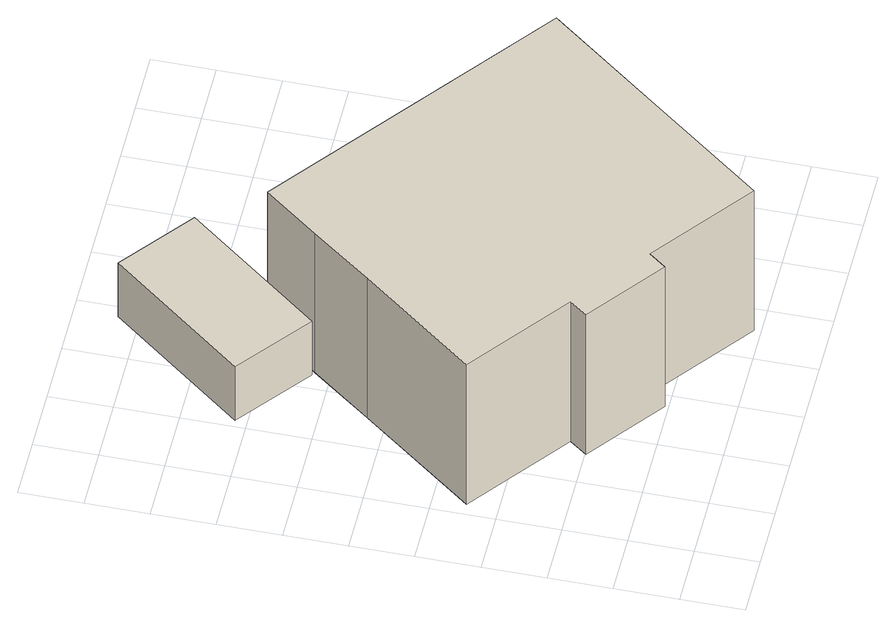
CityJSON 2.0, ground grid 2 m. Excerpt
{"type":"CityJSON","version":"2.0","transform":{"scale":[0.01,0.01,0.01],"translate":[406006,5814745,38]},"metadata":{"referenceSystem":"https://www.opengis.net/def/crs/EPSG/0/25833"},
"CityObjects":{
"building1":{"type":"Building","attributes":{"Gemeindeschluessel":"11000010","BezugspunktDach":"2200","function":"31001_1010","measuredHeight":8.64,"storeysAboveGround":1},"address":[{"country":"Germany","locality":"Berlin","thoroughfareNumber":"47","thoroughfareName":"Waldesruher Straße"}],"geometry":[{"type":"Solid","lod":"1","boundaries":[[[[0,1,2,3,4,5,6,7,8,9,10]],[[11,12,13,14,15,16,17,18,19,20,21]],[[11,21,10,9]],[[12,11,9,8]],[[13,12,8,7]],[[14,13,7,6]],[[15,14,6,5]],[[16,15,5,4]],[[17,16,4,3]],[[18,17,3,2]],[[19,18,2,1]],[[20,19,1,0]],[[21,20,0,10]]]]}]},
"building2":{"type":"Building","attributes":{"Gemeindeschluessel":"11000010","BezugspunktDach":"2200","function":"51009_1611","measuredHeight":2.3,"storeysAboveGround":0},"address":[{"country":"Germany","locality":"Berlin"}],"geometry":[{"type":"Solid","lod":"1","boundaries":[[[[22,23,24,25]],[[26,27,28,29]],[[26,29,25,24]],[[27,26,24,23]],[[28,27,23,22]],[[29,28,22,25]]]]}]}
},
"vertices":[
[356,454,667],[314,398,667],[555,213,667],[597,268,667],[914,23,667],[1193,384,667],[1473,745,667],[598,1423,667],[465,1250,667],[319,1060,667],[40,698,667],[319,1060,68],[465,1250,68],[598,1423,68],[1473,745,68],[1193,384,68],[914,23,68],[597,268,68],[555,213,68],[314,398,68],[356,454,68],[40,698,68],
[456,1257,296],[793,1687,296],[563,1868,296],[226,1440,296],[563,1868,66],[793,1687,66],[456,1257,66],[226,1440,66]
]}
